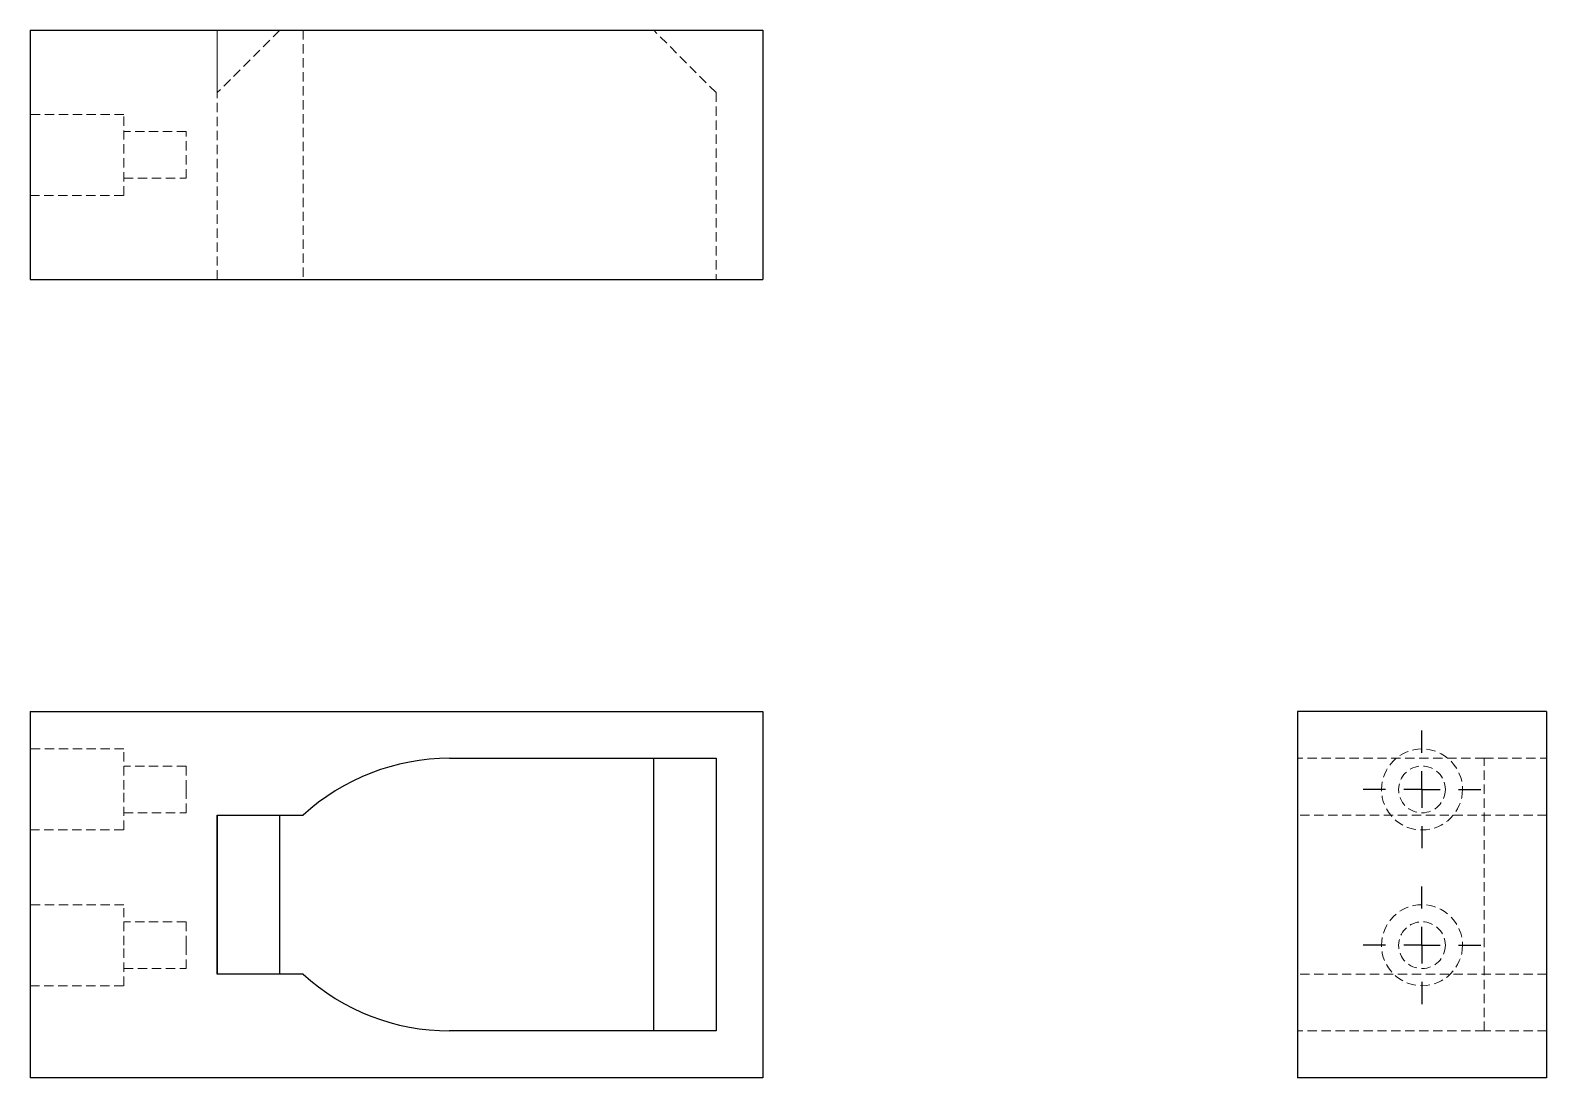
# Model space of a CAD drawing. Header units: millimetres. Extents: x 33 to 240, y 32 to 175.
import ezdxf

# ---------------------------------------------------------------- set-up
doc = ezdxf.new("R2010")
doc.units = ezdxf.units.MM
doc.linetypes.add('HIDDEN', pattern=[1.905, 1.27, -0.635])
doc.layers.add('10', color=7, linetype='Continuous')

# ---------------------------------------------------------------- blocks, each defined once
blk = doc.blocks.new('SW_CENTERMARKSYMBOL_0')
at = {"layer": '10', "color": 0}
for p, q in [((0, 5), (0, 8.03)), ((0, 0), (0, 2.5)), ((-5, 0), (-8.03, 0)), ((0, 0), (-2.5, 0)), ((0, 0), (0, -2.5)), ((0, 0), (2.5, 0)), ((5, 0), (8.03, 0)), ((0, -5), (0, -8.03))]:
    blk.add_line(p, q, dxfattribs=at)
blk = doc.blocks.new('SW_CENTERMARKSYMBOL_1')
at = {"layer": '10', "color": 0}
for p, q in [((0, 5), (0, 8.03)), ((0, 0), (0, 2.5)), ((-5, 0), (-8.03, 0)), ((0, 0), (-2.5, 0)), ((0, 0), (0, -2.5)), ((0, 0), (2.5, 0)), ((5, 0), (8.03, 0)), ((0, -5), (0, -8.03))]:
    blk.add_line(p, q, dxfattribs=at)

msp = doc.modelspace()

# ---------------------------------------------------------------- linework, layer by layer
at = {"color": 7, "linetype": 'Continuous', "lineweight": 25}
for p, q in [((33, 175.02), (133, 175.02)), ((33, 175.02), (33, 140.98)), ((133, 175.02), (133, 140.98)), ((33, 140.98), (133, 140.98)), ((33, 82), (133, 82)), ((33, 82), (33, 32)), ((133, 82), (133, 32)), ((240.02, 82), (205.98, 82)), ((205.98, 82), (205.98, 32)), ((240.02, 82), (240.02, 32)), ((90.23, 75.62), (126.62, 75.62)), ((118.11, 38.38), (118.11, 75.62)), ((126.62, 75.62), (126.62, 38.38)), ((58.53, 67.85), (58.53, 46.15)), ((58.53, 67.85), (70.23, 67.85)), ((58.53, 46.15), (58.53, 67.85)), ((67.05, 46.15), (67.05, 67.85)), ((70.23, 46.15), (58.53, 46.15)), ((126.62, 38.38), (90.23, 38.38)), ((133, 32), (33, 32)), ((240.02, 32), (205.98, 32))]:
    msp.add_line(p, q, dxfattribs=at)
at = {"color": 7, "linetype": 'HIDDEN', "lineweight": 18}
for p, q in [((58.53, 140.98), (58.53, 175.02)), ((67.05, 175.02), (58.53, 166.51)), ((58.53, 166.51), (58.53, 175.02)), ((70.23, 175.02), (70.23, 140.98)), ((126.62, 166.51), (118.11, 175.02)), ((126.62, 166.51), (126.62, 140.98)), ((45.77, 163.53), (33, 163.53)), ((45.77, 152.47), (45.77, 163.53)), ((54.28, 161.19), (45.77, 161.19)), ((54.28, 154.81), (54.28, 161.19)), ((45.77, 154.81), (54.28, 154.81)), ((33, 152.47), (45.77, 152.47)), ((45.77, 76.89), (33, 76.89)), ((45.77, 71.36), (45.77, 76.89)), ((54.28, 74.55), (45.77, 74.55)), ((54.28, 71.36), (54.28, 74.55)), ((231.51, 75.62), (205.98, 75.62)), ((231.51, 75.62), (240.02, 75.62)), ((231.51, 38.38), (231.51, 75.62)), ((45.77, 65.83), (45.77, 71.36)), ((54.28, 68.17), (54.28, 71.36)), ((45.77, 68.17), (54.28, 68.17)), ((240.02, 67.85), (205.98, 67.85)), ((33, 65.83), (45.77, 65.83)), ((45.77, 55.62), (33, 55.62)), ((45.77, 50.09), (45.77, 55.62)), ((54.28, 53.28), (45.77, 53.28)), ((54.28, 50.09), (54.28, 53.28)), ((45.77, 44.55), (45.77, 50.09)), ((54.28, 46.89), (54.28, 50.09)), ((45.77, 46.89), (54.28, 46.89)), ((240.02, 46.15), (205.98, 46.15)), ((33, 44.55), (45.77, 44.55)), ((231.51, 38.38), (205.98, 38.38)), ((240.02, 38.38), (231.51, 38.38))]:
    msp.add_line(p, q, dxfattribs=at)
for centre, radius in [((223, 71.36), 5.53), ((223, 71.36), 3.19), ((223, 50.09), 5.53), ((223, 50.09), 3.19)]:
    msp.add_circle(centre, radius, dxfattribs=at)
at = {"color": 7, "linetype": 'Continuous', "lineweight": 25}
for centre, start, end in [((90.23, 45.99), 90, 132.4529), ((90.23, 68.01), 227.5471, 270)]:
    msp.add_arc(centre, 29.62, start, end, dxfattribs=at)

# ---------------------------------------------------------------- block references
at = {"layer": '10'}
for name, p in [('SW_CENTERMARKSYMBOL_1', (223, 71.36)), ('SW_CENTERMARKSYMBOL_0', (223, 50.09))]:
    msp.add_blockref(name, p, dxfattribs=at)

doc.saveas('drawing.dxf')
